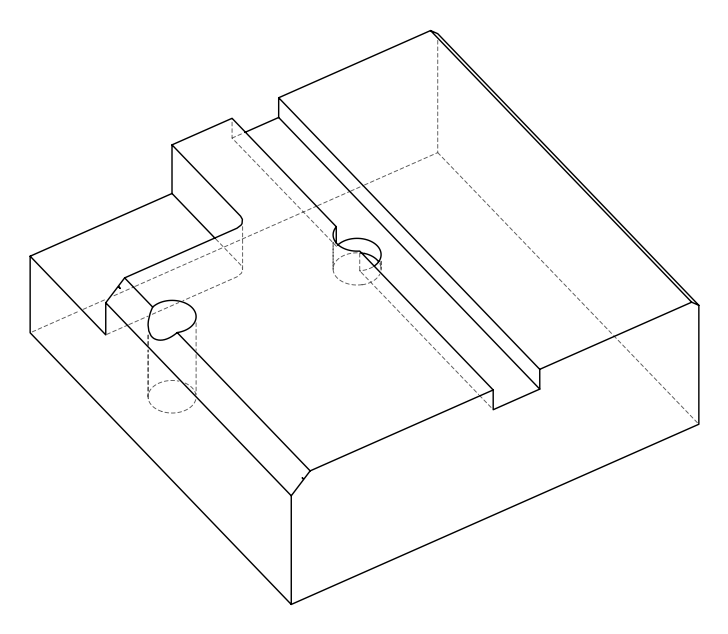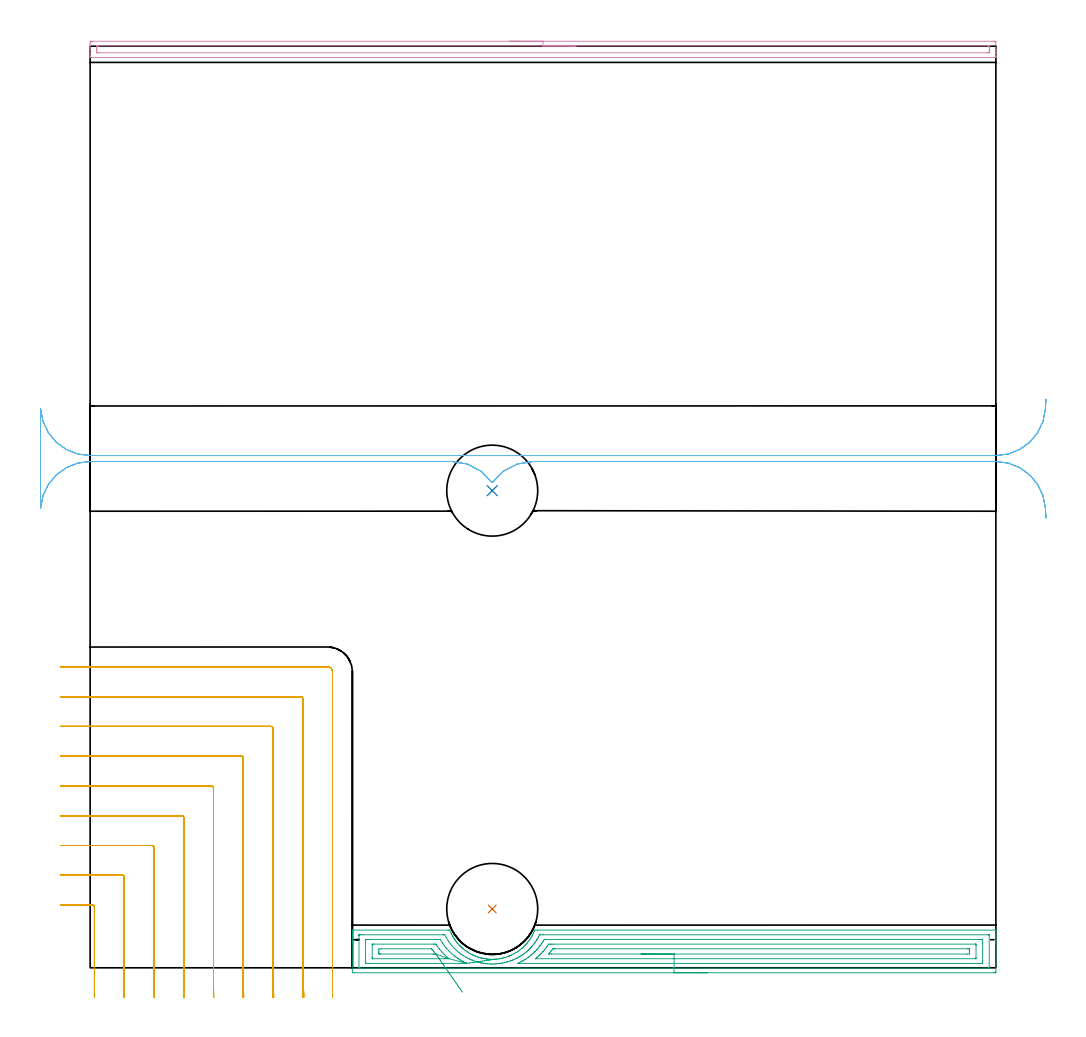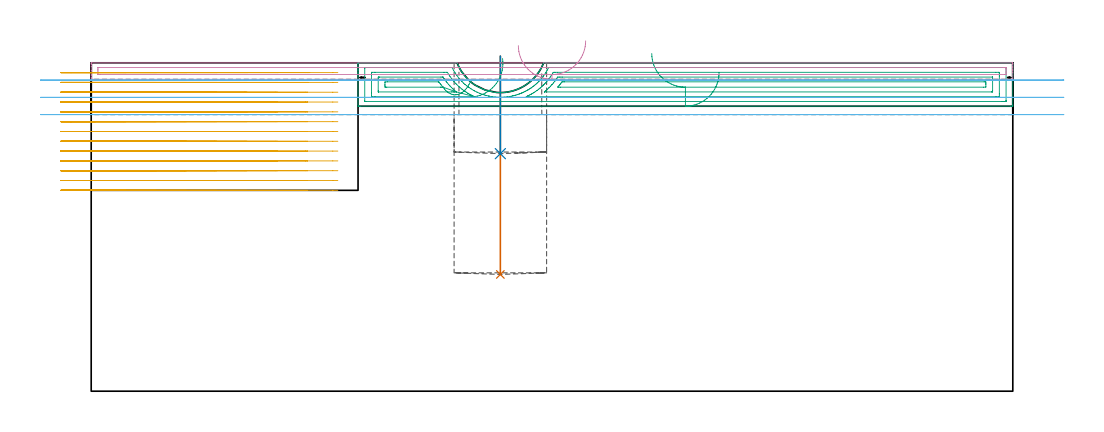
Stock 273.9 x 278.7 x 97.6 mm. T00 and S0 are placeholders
(PLAN: 6 operations, 3 tool changes, 45.6 min)
(1 INDEXABLE_INSERT_DRILL_BLIND_HOLE_FROM_SOLID | STEP1POCKET | NXT0302_026 | 0.26 min | 37149 mm3)
(2 INDEXABLE_INSERT_DRILL_BLIND_HOLE_FROM_SOLID_1 | STEP1POCKET_1 | NXT0302_026 | 0.12 min | 15835 mm3)
(3 AREA_MILL | FG_CHAMFER_SURFACE | UGT0205_001 | 7.78 min | 16155 mm3)
(4 AREA_MILL_1 | FG_CHAMFER_SURFACE_1 | UGT0205_001 | 4.56 min | 3293 mm3)
(5 MILL_CORNER_NOTCH_RECTANGULAR | CORNER_NOTCH_RECTANGULAR | NXT0201_011 | Follow Part, ap 3, ae 75% | 28.79 min | 290520 mm3)
(6 MILL_RECTANGULAR_SLOT | SLOT_RECTANGULAR | UGT0201_018 | Follow Part, ap 7.5, ae 75% | 4.12 min | 127038 mm3)
(TOOL NXT0302_026 | Index. Insert Drill 27.5mm [880-D2750L32-03] | D27.5 PA176 FL83 Z2)
(TOOL UGT0205_001 | Chamfer Mill 20 x 3 x 45 deg. | D20 FL50 Z2)
(TOOL NXT0201_011 | ENDMILL 12mm [2P460-1200-NA 1630] | D12 FL38 Z6)
(TOOL UGT0201_018 | End mill 30 mm | D30 FL50 Z4)
(OP 1 INDEXABLE_INSERT_DRILL_BLIND_HOLE_FROM_SOLID)
G17 G21 G94 G90
T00 M6
G54
G17 G0 G90 X121.6 Y17.8 S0 M3
G43 Z107.6 H1
G94 G81 G98 Z34.7 F250. R99.6
G80
M5
M2
(OP 2 INDEXABLE_INSERT_DRILL_BLIND_HOLE_FROM_SOLID_1)
G17 G21 G94 G90
T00 M6
G54
G17 G0 G90 X121.6 Y144.3 S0 M3
G43 Z107.6 H1
G94 G81 G98 Z70.6 F250. R99.6
G80
M5
M2
(OP 3 AREA_MILL)
G17 G21 G94 G90
T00 M6
G54
G17 G0 G90 X186.6 Y-1.5 S1061 M3
G43 Z107.6 H0
Z94.7
G94 G1 X186.562 Z93.828 F250.
X186.448 Z92.964
X186.259 Z92.112
X185.997 Z91.28
X185.663 Z90.474
X185.26 Z89.7
X184.792 Z88.964
X184.26 Z88.272
X183.671 Z87.629
X183.028 Z87.04
X182.336 Z86.508
X181.6 Z86.04
X180.826 Z85.637
X180.02 Z85.303
X179.188 Z85.041
X178.336 Z84.852
X177.472 Z84.738
X176.6 Z84.7
X79.89
X79.336 Y-1.494 Z84.704
X79.31 Y-1.491 Z84.706
X79.3 Y-1.458 Z84.739
Y7.57 Z93.764
Y8.161 Z94.358
Y8.443 Z94.64
Y9.034 Z95.231
Y9.316 Z95.512
Y9.881 Z96.08
Y10.19 Z96.389
Y11.182 Z97.381
X79.301 Y11.292 Z97.484
X79.305 Y11.349 Z97.541
X79.31 Y11.397 Z97.588
X79.444 Y11.4 Z97.6
X108.413
X108.753 Y11.394 Z97.592
X109.164 Y10.453 Z96.653
X109.291 Y10.19 Z96.39
X109.344 Y10.078 Z96.277
X109.513 Y9.753 Z95.951
X109.537 Y9.705 Z95.904
X109.618 Y9.565 Z95.763
X109.724 Y9.393 Z95.592
X109.771 Y9.316 Z95.515
X109.853 Y9.184 Z95.379
X110.04 Y8.88 Z95.074
X110.165 Y8.674 Z94.874
X110.195 Y8.628 Z94.828
X110.294 Y8.479 Z94.676
X110.32 Y8.443 Z94.639
X110.431 Y8.285 Z94.484
X110.644 Y8.006 Z94.203
X110.837 Y7.754 Z93.953
X111.087 Y7.447 Z93.645
X111.326 Y7.166 Z93.366
X111.574 Y6.895 Z93.094
X111.681 Y6.787 Z92.984
X111.77 Y6.697 Z92.892
X111.849 Y6.614 Z92.813
X111.893 Y6.57 Z92.769
X111.978 Y6.487 Z92.686
X112.063 Y6.405 Z92.601
X112.146 Y6.323 Z92.522
X112.22 Y6.251 Z92.451
X112.275 Y6.201 Z92.4
X112.372 Y6.114 Z92.31
X112.483 Y6.013 Z92.212
X112.491 Y6.005 Z92.205
X112.799 Y5.743 Z91.939
X113.114 Y5.485 Z91.684
X113.608 Y5.116 Z91.315
X113.85 Y4.95 Z91.146
X114.008 Y4.84 Z91.039
X114.452 Y4.56 Z90.759
X114.652 Y4.443 Z90.64
X114.902 Y4.294 Z90.493
X115.41 Y4.028 Z90.227
X115.543 Y3.963 Z90.16
X115.735 Y3.868 Z90.068
X115.796 Y3.839 Z90.038
X116.242 Y3.643 Z89.841
X116.435 Y3.566 Z89.761
X116.691 Y3.461 Z89.659
X117.026 Y3.337 Z89.535
X117.326 Y3.237 Z89.433
X117.432 Y3.203 Z89.401
X117.585 Y3.156 Z89.355
X118.217 Y2.988 Z89.187
X118.279 Y2.972 Z89.171
X118.479 Y2.919 Z89.118
X118.561 Y2.901 Z89.099
X118.663 Y2.88 Z89.074
X118.925 Y2.82 Z89.017
X119.373 Y2.738 Z88.934
X119.82 Y2.673 Z88.867
X120. Y2.653 Z88.845
X120.267 Y2.622 Z88.815
X120.376 Y2.614 Z88.806
X120.714 Y2.587 Z88.779
X120.891 Y2.578 Z88.768
X121.161 Y2.562 Z88.757
X121.385 Y2.553 Z88.749
X121.617 Y2.555 Z88.75
X121.695 Y2.557 Z88.746
X121.888 Y2.556 Z88.755
X121.91 Z88.756
X122.056 Y2.561 Z88.761
X122.701 Y2.608 Z88.805
X122.755 Y2.611 Z88.809
X122.95 Y2.624 Z88.823
X123.397 Y2.672 Z88.872
X123.844 Y2.739 Z88.939
X124.292 Y2.823 Z89.021
X124.457 Y2.859 Z89.055
X124.738 Y2.919 Z89.118
X124.902 Y2.962 Z89.159
X125.186 Y3.033 Z89.231
X125.348 Y3.08 Z89.277
X125.632 Y3.162 Z89.36
X126.173 Y3.336 Z89.535
X126.526 Y3.468 Z89.666
X126.591 Y3.495 Z89.692
X126.685 Y3.534 Z89.729
X126.841 Y3.596 Z89.794
X126.975 Y3.651 Z89.848
X127.131 Y3.721 Z89.917
X127.421 Y3.85 Z90.049
X128.173 Y4.227 Z90.425
X128.315 Y4.304 Z90.502
X128.765 Y4.57 Z90.769
X129.209 Y4.85 Z91.05
X129.592 Y5.116 Z91.315
X130.103 Y5.502 Z91.7
X130.489 Y5.823 Z92.023
X130.707 Y6.007 Z92.203
X130.825 Y6.114 Z92.31
X130.997 Y6.269 Z92.468
X131.425 Y6.697 Z92.895
X131.623 Y6.896 Z93.093
X131.707 Y6.988 Z93.184
X131.891 Y7.186 Z93.385
X131.967 Y7.279 Z93.476
X132.033 Y7.359 Z93.556
X132.139 Y7.487 Z93.686
X132.208 Y7.57 Z93.769
X132.384 Y7.785 Z93.984
X132.786 Y8.31 Z94.509
X133.035 Y8.675 Z94.873
X133.316 Y9.117 Z95.315
X133.583 Y9.565 Z95.763
X133.68 Y9.736 Z95.935
X134.033 Y10.454 Z96.653
X134.108 Y10.626 Z96.822
X134.309 Y11.081 Z97.28
X134.431 Y11.347 Z97.54
X134.454 Y11.397 Z97.589
X135.153 Y11.4 Z97.6
X273.756
X273.89 Y11.398 Z97.589
X273.897 Y11.293 Z97.486
X273.9 Y11.182 Z97.381
Y10.498 Z96.697
Y9.881 Z96.081
Y9.316 Z95.512
Y9.034 Z95.231
Y8.443 Z94.64
Y8.161 Z94.358
Y7.57 Z93.764
Y-1.163 Z85.034
X273.896 Y-1.462 Z84.735
X273.89 Y-1.492 Z84.705
X273.859 Y-1.499 Z84.699
X273.31 Y-1.5 Z84.7
X176.6
Y-0.086 Z86.114
X81.673 Y-0.085 Z86.115
X81.463 Y-0.084 Z86.116
X81.339 Y-0.08 Z86.12
X81.314 Y-0.079 Z86.121
X81.309 Y-0.065 Z86.135
X81.305 Y-0.044 Z86.156
X81.301 Y0.074 Z86.274
X81.3 Y9.681 Z95.881
X81.302 Y9.803 Z96.003
X81.305 Y9.9 Z96.1
X81.31 Y9.964 Z96.164
X81.317 Y9.979 Z96.179
X81.332 Y9.98 Z96.18
X81.673 Y9.984 Z96.184
X81.881 Y9.985 Z96.185
X82.564 Y9.986 Z96.186
X106.63 Y9.985 Z96.185
X106.839
X107.179 Y9.98 Z96.18
X107.258 Y9.979 Z96.179
X107.708 Y9.133 Z95.333
X108.133 Y8.443 Z94.643
X108.413 Y7.997 Z94.197
X108.715 Y7.57 Z93.77
X109.304 Y6.806 Z93.006
X109.398 Y6.697 Z92.897
X110.075 Y5.941 Z92.141
X110.195 Y5.818 Z92.018
X110.694 Y5.335 Z91.535
X111.114 Y4.963 Z91.163
X111.13 Y4.95 Z91.15
X111.597 Y4.574 Z90.774
X111.978 Y4.278 Z90.478
X112.053 Y4.223 Z90.423
X112.262 Y4.077 Z90.277
X112.869 Y3.672 Z89.872
X113.638 Y3.203 Z89.403
X113.761 Y3.134 Z89.334
X113.917 Y3.05 Z89.25
X114.652 Y2.687 Z88.887
X114.799 Y2.619 Z88.819
X115.46 Y2.33 Z88.53
X115.543 Y2.296 Z88.496
X115.602 Y2.272 Z88.472
X116.435 Y1.976 Z88.176
X116.837 Y1.851 Z88.051
X117.326 Y1.721 Z87.921
X118.168 Y1.505 Z87.705
X118.196 Y1.498 Z87.698
X118.234 Y1.49 Z87.69
X118.389 Y1.457 Z87.657
X119.109 Y1.336 Z87.536
X119.255 Y1.313 Z87.513
X120. Y1.224 Z87.424
X120.26 Y1.203 Z87.403
X120.891 Y1.163 Z87.363
X121.206 Y1.149 Z87.349
X121.783 Y1.146 Z87.346
X122.092 Y1.153 Z87.353
X122.674 Y1.189 Z87.389
X122.928 Y1.208 Z87.408
X123.565 Y1.267 Z87.467
X123.74 Y1.286 Z87.486
X124.457 Y1.393 Z87.593
X124.513 Y1.402 Z87.602
X124.811 Y1.457 Z87.657
X125.294 Y1.562 Z87.762
X125.348 Y1.575 Z87.775
X125.956 Y1.735 Z87.935
X126.239 Y1.816 Z88.016
X126.638 Y1.939 Z88.139
X127.131 Y2.102 Z88.302
X127.301 Y2.164 Z88.364
X127.738 Y2.33 Z88.53
X127.973 Y2.426 Z88.626
X128.022 Y2.447 Z88.647
X128.547 Y2.689 Z88.889
X128.913 Y2.868 Z89.068
X129.139 Y2.983 Z89.183
X129.561 Y3.203 Z89.403
X129.75 Y3.31 Z89.51
X129.805 Y3.342 Z89.542
X130.262 Y3.629 Z89.829
X130.696 Y3.905 Z90.105
X130.8 Y3.975 Z90.175
X130.943 Y4.077 Z90.277
X131.309 Y4.349 Z90.549
X131.587 Y4.561 Z90.761
X131.804 Y4.737 Z90.937
X132.059 Y4.95 Z91.15
X132.282 Y5.143 Z91.343
X132.479 Y5.318 Z91.518
X132.739 Y5.569 Z91.769
X132.998 Y5.823 Z92.023
X133.181 Y6.009 Z92.209
X133.37 Y6.206 Z92.406
X133.603 Y6.468 Z92.668
X133.798 Y6.697 Z92.897
X134.004 Y6.948 Z93.148
X134.261 Y7.268 Z93.468
X134.392 Y7.441 Z93.641
X134.485 Y7.57 Z93.77
X134.756 Y7.959 Z94.159
X135.079 Y8.443 Z94.643
X135.108 Y8.487 Z94.687
X135.153 Y8.558 Z94.758
X135.432 Y9.043 Z95.243
X135.581 Y9.316 Z95.516
X135.896 Y9.921 Z96.121
X135.925 Y9.974 Z96.174
X135.96 Y9.979 Z96.179
X136.044 Y9.981 Z96.181
X136.254 Y9.984 Z96.184
X136.935 Y9.986 Z96.186
X137.144
X271.527 Y9.985 Z96.185
X271.737 Y9.984 Z96.184
X271.861 Y9.98 Z96.18
X271.885 Y9.979 Z96.179
X271.891 Y9.965 Z96.165
X271.895 Y9.944 Z96.144
X271.899 Y9.826 Z96.026
X271.9 Y0.219 Z86.419
X271.898 Y0.097 Z86.297
X271.895 Y0. Z86.2
X271.89 Y-0.064 Z86.136
X271.883 Y-0.079 Z86.121
X271.868 Y-0.08 Z86.12
X271.527 Y-0.084 Z86.116
X271.319 Y-0.085 Z86.115
X270.636 Y-0.086 Z86.114
X176.6
Y1.328 Z87.528
X129.411 Y1.329 Z87.529
X129.337 Y1.33 Z87.53
X129.292 Y1.332 Z87.532
X129.301 Y1.339 Z87.539
X129.722 Y1.538 Z87.738
X129.805 Y1.579 Z87.779
X130.308 Y1.837 Z88.037
X130.696 Y2.039 Z88.239
X130.885 Y2.145 Z88.345
X131.205 Y2.33 Z88.53
X131.441 Y2.474 Z88.674
X131.587 Y2.565 Z88.765
X131.977 Y2.822 Z89.022
X132.479 Y3.162 Z89.362
X132.503 Y3.179 Z89.379
X132.535 Y3.203 Z89.403
X133.003 Y3.563 Z89.763
X133.37 Y3.855 Z90.055
X133.493 Y3.957 Z90.157
X133.633 Y4.077 Z90.277
X133.963 Y4.369 Z90.569
X134.261 Y4.643 Z90.843
X134.419 Y4.796 Z90.996
X134.574 Y4.95 Z91.15
X134.857 Y5.24 Z91.44
X135.153 Y5.549 Z91.749
X135.283 Y5.695 Z91.895
X135.393 Y5.823 Z92.023
X135.683 Y6.177 Z92.377
X136.044 Y6.625 Z92.825
X136.076 Y6.666 Z92.866
X136.098 Y6.697 Z92.897
X136.442 Y7.18 Z93.38
X136.71 Y7.57 Z93.77
X136.799 Y7.703 Z93.903
X136.935 Y7.914 Z94.114
X137.137 Y8.245 Z94.445
X137.259 Y8.443 Z94.643
X137.332 Y8.559 Z94.759
X137.565 Y8.567 Z94.767
X137.697 Y8.57 Z94.77
X137.827 Y8.571 Z94.771
X138.587
X268.853
X269.615 Y8.57 Z94.77
X269.745 Y8.568 Z94.768
X269.867 Y8.565 Z94.765
X269.89 Y8.443 Z94.643
X269.896 Y8.295 Z94.495
X269.9 Y7.57 Z93.77
Y7.418 Z93.618
Y2.178 Z88.378
X269.898 Y1.457 Z87.657
X269.896 Y1.381 Z87.581
X269.89 Y1.344 Z87.544
X269.887 Y1.335 Z87.535
X269.871 Y1.333 Z87.533
X269.745 Y1.33 Z87.53
X268.985 Y1.329 Z87.529
X268.853 Y1.328 Z87.528
X176.6
Y2.743 Z88.943
X134.731
X134.697 Y2.745 Z88.945
X134.682 Y2.748 Z88.948
X134.679 Y2.75 Z88.95
X134.683 Y2.758 Z88.958
X134.699 Y2.775 Z88.975
X134.969 Y3.001 Z89.201
X135.153 Y3.154 Z89.354
X135.209 Y3.203 Z89.403
X135.643 Y3.596 Z89.796
X136.044 Y3.969 Z90.169
X136.099 Y4.023 Z90.223
X136.152 Y4.077 Z90.277
X136.533 Y4.471 Z90.671
X136.935 Y4.891 Z91.091
X136.964 Y4.922 Z91.122
X136.988 Y4.95 Z91.15
X137.361 Y5.406 Z91.606
X137.701 Y5.823 Z92.023
X137.756 Y5.893 Z92.093
X137.827 Y5.984 Z92.184
X138.128 Y6.402 Z92.602
X138.337 Y6.697 Z92.897
X138.491 Y6.919 Z93.119
X138.559 Y7.014 Z93.214
X138.622 Y7.102 Z93.302
X138.665 Y7.15 Z93.35
X138.718 Y7.152 Z93.352
X139.141 Y7.156 Z93.356
X139.609 Y7.157 Z93.357
X140.031
X267.783 Y7.156 Z93.356
X267.831 Y7.155 Z93.355
X267.88 Y7.151 Z93.351
X267.89 Y7.149 Z93.349
X267.894 Y7.133 Z93.333
X267.897 Y7.092 Z93.292
X267.9 Y6.757 Z92.957
X267.899 Y3.203 Z89.403
X267.892 Y2.798 Z88.998
X267.89 Y2.753 Z88.953
X267.823 Y2.749 Z88.949
X267.698 Y2.745 Z88.945
X267.54 Y2.743 Z88.943
X176.6
Y4.157 Z90.357
X139.527
X139.018 Y4.161 Z90.361
X138.718 Y4.164 Z90.364
X138.709 Y4.214 Z90.414
X138.718 Y4.234 Z90.434
X139.042 Y4.633 Z90.833
X139.299 Y4.95 Z91.15
X139.435 Y5.121 Z91.321
X139.609 Y5.343 Z91.543
X139.82 Y5.617 Z91.817
X139.906 Y5.728 Z91.928
X140.097 Y5.736 Z91.936
X140.501 Y5.742 Z91.942
X140.583 Y5.743 Z91.943
X265.371
X265.71 Y5.739 Z91.939
X265.872 Y5.736 Z91.936
X265.89 Y5.648 Z91.848
X265.898 Y5.226 Z91.426
Y4.95 Z91.15
X265.894 Y4.357 Z90.557
X265.885 Y4.164 Z90.364
X265.206 Y4.157 Z90.357
X176.6
X175.728 Z90.395
X174.864 Z90.509
X174.012 Z90.698
X173.18 Z90.96
X172.374 Z91.294
X171.6 Z91.697
X170.864 Z92.165
X170.172 Z92.696
X169.529 Z93.286
X168.94 Z93.929
X168.408 Z94.621
X167.94 Z95.357
X167.537 Z96.131
X167.203 Z96.937
X166.941 Z97.769
X166.752 Z98.62
X166.638 Z99.485
X166.6 Z100.357
G0 Z107.6
X122.253 Y2.568
Z98.874
G1 X122.34 Y2.581 Z98.006
X122.353 Y2.583 Z97.134
X122.29 Y2.573 Z96.264
X122.152 Y2.553 Z95.403
X121.94 Y2.522 Z94.557
X121.657 Y2.48 Z93.733
X121.303 Y2.428 Z92.937
X120.883 Y2.365 Z92.176
X120.398 Y2.294 Z91.454
X119.852 Y2.213 Z90.778
X119.251 Y2.124 Z90.152
X118.598 Y2.028 Z89.582
X117.898 Y1.924 Z89.071
X117.157 Y1.815 Z88.624
X116.38 Y1.7 Z88.244
X115.573 Y1.581 Z87.934
X114.743 Y1.458 Z87.697
X113.895 Y1.333 Z87.533
X113.761 Y1.329 Z87.529
X84.347
X83.585 Y1.33 Z87.53
X83.455 Y1.332 Z87.532
X83.333 Y1.335 Z87.535
X83.31 Y1.457 Z87.657
X83.304 Y1.605 Z87.805
X83.3 Y2.33 Z88.53
Y2.482 Z88.682
Y7.722 Z93.922
X83.302 Y8.443 Z94.643
X83.304 Y8.519 Z94.719
X83.31 Y8.556 Z94.756
X83.313 Y8.565 Z94.765
X83.329 Y8.567 Z94.767
X83.455 Y8.569 Z94.769
X84.216 Y8.571 Z94.771
X84.347
X104.847
X105.609 Y8.57 Z94.77
X105.739 Y8.568 Z94.768
X105.863 Y8.565 Z94.765
X106.49 Y7.57 Z93.77
X106.63 Y7.354 Z93.554
X107.112 Y6.697 Z92.897
X107.521 Y6.164 Z92.364
X107.678 Y5.977 Z92.177
X107.812 Y5.823 Z92.023
X108.413 Y5.166 Z91.366
X108.628 Y4.95 Z91.15
X109.304 Y4.31 Z90.51
X109.568 Y4.077 Z90.277
X110.195 Y3.563 Z89.763
X110.675 Y3.203 Z89.403
X111.087 Y2.917 Z89.117
X111.443 Y2.68 Z88.88
X111.978 Y2.341 Z88.541
X111.996 Y2.33 Z88.53
X112.548 Y2.016 Z88.216
X112.869 Y1.849 Z88.049
X113.648 Y1.457 Z87.657
X113.761 Y1.404 Z87.604
X113.86 Y1.36 Z87.56
X113.895 Y1.333 Z87.533
X108.517 Y2.753 Z88.953
X108.51 Y2.749 Z88.949
X108.413 Y2.748 Z88.948
X107.99 Y2.744 Z88.944
X107.521 Y2.743 Z88.943
X107.1
X85.417
X85.369 Y2.745 Z88.945
X85.32 Y2.749 Z88.949
X85.31 Y2.751 Z88.951
X85.306 Y2.767 Z88.967
X85.303 Y2.808 Z89.008
X85.3 Y3.142 Z89.342
X85.301 Y6.697 Z92.897
X85.308 Y7.102 Z93.302
X85.31 Y7.147 Z93.347
X85.378 Y7.151 Z93.351
X85.502 Y7.154 Z93.354
X85.66 Y7.157 Z93.357
X103.956
X104.424 Y7.155 Z93.355
X104.53 Y7.152 Z93.352
X104.551 Y7.15 Z93.35
X104.565 Y7.133 Z93.333
X104.598 Y7.086 Z93.286
X104.847 Y6.703 Z92.903
X104.862 Y6.682 Z92.882
X105.509 Y5.823 Z92.023
X105.739 Y5.527 Z91.727
X106.234 Y4.95 Z91.15
X106.63 Y4.513 Z90.713
X107.054 Y4.077 Z90.277
X107.521 Y3.634 Z89.834
X107.995 Y3.203 Z89.403
X108.413 Y2.848 Z89.048
X108.517 Y2.753 Z88.953
X104.547 Y4.164 Z90.364
X104.544 Y4.163 Z90.363
X104.502 Y4.161 Z90.361
X104.32 Y4.158 Z90.358
X103.956 Y4.157 Z90.357
X103.874
X87.83
X87.49 Y4.161 Z90.361
X87.328 Y4.164 Z90.364
X87.31 Y4.252 Z90.452
X87.302 Y4.674 Z90.874
Y4.95 Z91.15
X87.306 Y5.543 Z91.743
X87.315 Y5.736 Z91.936
X87.994 Y5.743 Z91.943
X103.147
X103.233 Y5.741 Z91.941
X103.275 Y5.739 Z91.939
X103.291 Y5.737 Z91.937
X103.333 Y5.686 Z91.886
X103.443 Y5.547 Z91.747
X103.477 Y5.503 Z91.703
X103.706 Y5.195 Z91.395
X103.896 Y4.95 Z91.15
X103.956 Y4.875 Z91.075
X104.474 Y4.258 Z90.458
X104.532 Y4.186 Z90.386
X104.547 Y4.164 Z90.364
X104.946 Y3.592 Z89.841
X105.37 Y2.984 Z89.38
X105.815 Y2.345 Z88.986
X106.277 Y1.681 Z88.661
X106.755 Y0.996 Z88.408
X107.243 Y0.296 Z88.229
X107.738 Y-0.415 Z88.124
X108.236 Y-1.13 Z88.096
X108.734 Y-1.845 Z88.144
X109.228 Y-2.554 Z88.267
X109.714 Y-3.251 Z88.465
X110.188 Y-3.931 Z88.737
X110.646 Y-4.589 Z89.079
X111.086 Y-5.22 Z89.491
X111.504 Y-5.82 Z89.968
X111.896 Y-6.383 Z90.506
X112.26 Y-6.905 Z91.103
X112.593 Y-7.383 Z91.752
G0 Z107.6
M5
M2
(OP 4 AREA_MILL_1)
G17 G21 G94 G90
T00 M6
G54
G17 G0 G90 X126.95 Y280.2 S1061 M3
G43 Z107.6 H0
Z102.7
G94 G1 X126.988 Z101.828 F250.
X127.102 Z100.963
X127.291 Z100.112
X127.553 Z99.28
X127.887 Z98.474
X128.29 Z97.7
X128.759 Z96.964
X129.29 Z96.272
X129.879 Z95.629
X130.522 Z95.04
X131.214 Z94.508
X131.95 Z94.04
X132.724 Z93.637
X133.53 Z93.303
X134.362 Z93.041
X135.214 Z92.852
X136.078 Z92.738
X136.95 Z92.7
X273.274
X273.558 Y280.198
X273.89 Y280.194 Z92.702
X273.9 Y279.923 Z92.973
Y278.185 Z94.71
Y277.664 Z95.233
Y277.315 Z95.58
Y276.795 Z96.101
Y276.446 Z96.448
Y275.75 Z97.15
Y275.522 Z97.377
X273.898 Y275.41 Z97.482
X273.89 Y275.303 Z97.588
X273.721 Y275.3 Z97.6
X0.179
X0.01 Y275.303 Z97.588
X0.003 Y275.355 Z97.536
X0.001 Y275.411 Z97.481
X0. Y275.522 Z97.377
Y275.75 Z97.15
Y276.446 Z96.448
Y277.664 Z95.233
Y278.185 Z94.71
Y278.793 Z94.102
Y279.054 Z93.842
Y279.662 Z93.234
X0.003 Y279.923 Z92.973
X0.01 Y280.194 Z92.702
X0.343 Y280.198 Z92.7
X0.626 Y280.2
X136.95
Y278.786 Z94.114
X271.486 Y278.785 Z94.115
X271.763 Y278.784 Z94.116
X271.851 Y278.781 Z94.119
X271.887 Y278.779 Z94.121
X271.89 Y278.76 Z94.14
X271.897 Y278.654 Z94.246
X271.899 Y278.185 Z94.715
X271.9 Y277.782 Z95.118
Y277.315 Z95.585
X271.899 Y276.914 Z95.986
X271.894 Y276.779 Z96.121
X271.89 Y276.732 Z96.168
X271.884 Y276.72 Z96.18
X271.871 Y276.719 Z96.181
X271.795 Y276.717 Z96.183
X271.486 Y276.715 Z96.185
X271.211 Y276.714 Z96.186
X2.414 Y276.715 Z96.185
X2.137 Y276.716 Z96.184
X2.049 Y276.719 Z96.181
X2.013 Y276.721 Z96.179
X2.01 Y276.74 Z96.16
X2.003 Y276.846 Z96.054
X2.001 Y277.315 Z95.585
X2. Y277.718 Z95.182
Y278.185 Z94.715
X2.001 Y278.586 Z94.314
X2.006 Y278.721 Z94.179
X2.01 Y278.768 Z94.132
X2.016 Y278.78 Z94.12
X2.029 Y278.781 Z94.119
X2.105 Y278.784 Z94.116
X2.414 Y278.785 Z94.115
X2.689 Y278.786 Z94.114
X136.95
X137.822 Z94.152
X138.687 Z94.266
X139.538 Z94.455
X140.37 Z94.717
X141.176 Z95.051
X141.95 Z95.454
X142.686 Z95.923
X143.378 Z96.454
X144.021 Z97.043
X144.61 Z97.686
X145.142 Z98.378
X145.61 Z99.114
X146.013 Z99.888
X146.347 Z100.694
X146.609 Z101.526
X146.798 Z102.378
X146.912 Z103.243
X146.95 Z104.114
G0 Z107.6
M5
M2
(OP 5 MILL_CORNER_NOTCH_RECTANGULAR)
G17 G21 G94 G90
T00 M6
G54
G17 G0 G90 X1.38 Y-8.999 S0 M3
G43 Z107.6 H1
Z94.685
G94 G1 X1.316 Y-6. F250.
G2 X1.3 Y-4.465 R72. F500.
G1 Y18.405
G3 X0.705 Y19. R0.6
G1 X-6.
X-9. F250.
G0 Z107.6
X10.392 Y-8.999
Z94.685
G1 X10.319 Y-6.
G2 X10.3 Y-4.465 R63. F500.
G1 Y27.405
G3 X9.705 Y28. R0.6
G1 X-6.
X-9. F250.
G0 Z107.6
X19.407 Y-8.999
Z94.685
G1 X19.322 Y-6.
G2 X19.3 Y-4.465 R54. F500.
G1 Y36.404
G3 X18.704 Y37. R0.6
G1 X-6.
X-9. F250.
G0 Z107.6
X28.429 Y-8.998
Z94.685
G1 X28.326 Y-6.
G2 X28.3 Y-4.465 R45. F500.
G1 Y45.404
G3 X27.704 Y46. R0.6
G1 X-6.
X-9. F250.
G0 Z107.6
X37.461 Y-8.997
Z94.685
G1 X37.333 Y-6.
G2 X37.3 Y-4.465 R36. F500.
G1 Y54.404
G3 X36.704 Y55. R0.6
G1 X-6.
X-9. F250.
G0 Z107.6
X46.514 Y-8.995
Z94.685
G1 X46.344 Y-6.
G2 X46.3 Y-4.465 R27. F500.
G1 Y63.404
G3 X45.704 Y64. R0.6
G1 X-6.
X-9. F250.
G0 Z107.6
X55.621 Y-8.989
Z94.685
G1 X55.366 Y-6.
G2 X55.3 Y-4.465 R18. F500.
G1 Y72.403
G3 X54.703 Y73. R0.6
G1 X-6.
X-9. F250.
G0 Z107.6
X64.943 Y-8.956
Z94.685
G1 X64.432 Y-6.
G2 X64.3 Y-4.465 R9. F500.
G1 Y81.403
G3 X63.703 Y82. R0.6
G1 X-6.
X-9. F250.
G0 Z107.6
X73.3 Y-7.465
Z94.685
G1 Y-4.465
Y89.5 F500.
G3 X71.8 Y91. R1.5
G1 X-6.
X-9. F250.
G0 Z107.6
X1.323 Y-9.
Z91.769
G1 X1.302 Y-6.
G2 X1.3 Y-5.483 R72. F500.
G1 Y18.405
G3 X0.705 Y19. R0.6
G1 X-6.
X-9. F250.
G0 Z107.6
X10.327 Y-9.
Z91.769
G1 X10.302 Y-6.
G2 X10.3 Y-5.483 R63. F500.
G1 Y27.405
G3 X9.705 Y28. R0.6
G1 X-6.
X-9. F250.
G0 Z107.6
X19.331 Y-9.
Z91.769
G1 X19.302 Y-6.
G2 X19.3 Y-5.483 R54. F500.
G1 Y36.404
G3 X18.704 Y37. R0.6
G1 X-6.
X-9. F250.
G0 Z107.6
X28.337 Y-9.
Z91.769
G1 X28.303 Y-6.
G2 X28.3 Y-5.483 R45. F500.
G1 Y45.404
G3 X27.704 Y46. R0.6
G1 X-6.
X-9. F250.
G0 Z107.6
X37.347 Y-9.
Z91.769
G1 X37.304 Y-6.
G2 X37.3 Y-5.483 R36. F500.
G1 Y54.404
G3 X36.704 Y55. R0.6
G1 X-6.
X-9. F250.
G0 Z107.6
X46.362 Y-8.999
Z91.769
G1 X46.305 Y-6.
G2 X46.3 Y-5.483 R27. F500.
G1 Y63.404
G3 X45.704 Y64. R0.6
G1 X-6.
X-9. F250.
G0 Z107.6
X55.394 Y-8.999
Z91.769
G1 X55.307 Y-6.
G2 X55.3 Y-5.483 R18. F500.
G1 Y72.403
G3 X54.703 Y73. R0.6
G1 X-6.
X-9. F250.
G0 Z107.6
X64.487 Y-8.995
Z91.769
G1 X64.315 Y-6.
G2 X64.3 Y-5.483 R9. F500.
G1 Y81.403
G3 X63.703 Y82. R0.6
G1 X-6.
X-9. F250.
G0 Z107.6
X73.3 Y-8.483
Z91.769
G1 Y-5.483
Y89.5 F500.
G3 X71.8 Y91. R1.5
G1 X-6.
X-9. F250.
G0 Z107.6
X1.3 Y-9.
Z88.854
G1 Y-6.
Y18.405 F500.
G3 X0.705 Y19. R0.6
G1 X-6.
X-9. F250.
G0 Z107.6
X10.3 Y-9.
Z88.854
G1 Y-6.
Y27.405 F500.
G3 X9.705 Y28. R0.6
G1 X-6.
X-9. F250.
G0 Z107.6
X19.3 Y-9.
Z88.854
G1 Y-6.
Y36.404 F500.
G3 X18.704 Y37. R0.6
G1 X-6.
X-9. F250.
G0 Z107.6
X28.3 Y-9.
Z88.854
G1 Y-6.
Y45.404 F500.
G3 X27.704 Y46. R0.6
G1 X-6.
X-9. F250.
G0 Z107.6
X37.3 Y-9.
Z88.854
G1 Y-6.
Y54.404 F500.
G3 X36.704 Y55. R0.6
G1 X-6.
X-9. F250.
G0 Z107.6
X46.3 Y-9.
Z88.854
G1 Y-6.
Y63.404 F500.
G3 X45.704 Y64. R0.6
G1 X-6.
X-9. F250.
G0 Z107.6
X55.3 Y-9.
Z88.854
G1 Y-6.
Y72.403 F500.
G3 X54.703 Y73. R0.6
G1 X-6.
X-9. F250.
G0 Z107.6
X64.3 Y-9.
Z88.854
G1 Y-6.
Y81.403 F500.
G3 X63.703 Y82. R0.6
G1 X-6.
X-9. F250.
G0 Z107.6
X73.3 Y-9.
Z88.854
G1 Y-6.
Y89.5 F500.
G3 X71.8 Y91. R1.5
G1 X-6.
X-9. F250.
G0 Z107.6
X1.3 Y-9.
Z85.938
G1 Y-6.
Y18.405 F500.
G3 X0.705 Y19. R0.6
G1 X-6.
X-9. F250.
G0 Z107.6
X10.3 Y-9.
Z85.938
G1 Y-6.
Y27.405 F500.
G3 X9.705 Y28. R0.6
G1 X-6.
X-9. F250.
G0 Z107.6
X19.3 Y-9.
Z85.938
G1 Y-6.
Y36.404 F500.
G3 X18.704 Y37. R0.6
G1 X-6.
X-9. F250.
G0 Z107.6
X28.3 Y-9.
Z85.938
G1 Y-6.
Y45.404 F500.
G3 X27.704 Y46. R0.6
G1 X-6.
X-9. F250.
G0 Z107.6
X37.3 Y-9.
Z85.938
G1 Y-6.
Y54.404 F500.
G3 X36.704 Y55. R0.6
G1 X-6.
X-9. F250.
G0 Z107.6
X46.3 Y-9.
Z85.938
G1 Y-6.
Y63.404 F500.
G3 X45.704 Y64. R0.6
G1 X-6.
X-9. F250.
G0 Z107.6
X55.3 Y-9.
Z85.938
G1 Y-6.
Y72.403 F500.
G3 X54.703 Y73. R0.6
G1 X-6.
X-9. F250.
G0 Z107.6
X64.3 Y-9.
Z85.938
G1 Y-6.
Y81.403 F500.
G3 X63.703 Y82. R0.6
G1 X-6.
X-9. F250.
G0 Z107.6
X73.3 Y-9.
Z85.938
G1 Y-6.
Y89.5 F500.
G3 X71.8 Y91. R1.5
G1 X-6.
X-9. F250.
G0 Z107.6
X1.3 Y-9.
Z83.023
G1 Y-6.
Y18.405 F500.
G3 X0.705 Y19. R0.6
G1 X-6.
X-9. F250.
G0 Z107.6
X10.3 Y-9.
Z83.023
G1 Y-6.
Y27.405 F500.
G3 X9.705 Y28. R0.6
G1 X-6.
X-9. F250.
G0 Z107.6
X19.3 Y-9.
Z83.023
G1 Y-6.
Y36.404 F500.
G3 X18.704 Y37. R0.6
G1 X-6.
X-9. F250.
G0 Z107.6
X28.3 Y-9.
Z83.023
G1 Y-6.
Y45.404 F500.
G3 X27.704 Y46. R0.6
G1 X-6.
X-9. F250.
G0 Z107.6
X37.3 Y-9.
Z83.023
G1 Y-6.
Y54.404 F500.
G3 X36.704 Y55. R0.6
G1 X-6.
X-9. F250.
G0 Z107.6
X46.3 Y-9.
Z83.023
G1 Y-6.
Y63.404 F500.
G3 X45.704 Y64. R0.6
G1 X-6.
X-9. F250.
G0 Z107.6
X55.3 Y-9.
Z83.023
G1 Y-6.
Y72.403 F500.
G3 X54.703 Y73. R0.6
G1 X-6.
X-9. F250.
G0 Z107.6
X64.3 Y-9.
Z83.023
G1 Y-6.
Y81.403 F500.
G3 X63.703 Y82. R0.6
G1 X-6.
X-9. F250.
G0 Z107.6
X73.3 Y-9.
Z83.023
G1 Y-6.
Y89.5 F500.
G3 X71.8 Y91. R1.5
G1 X-6.
X-9. F250.
G0 Z107.6
X1.3 Y-9.
Z80.108
G1 Y-6.
Y18.405 F500.
G3 X0.705 Y19. R0.6
G1 X-6.
X-9. F250.
G0 Z107.6
X10.3 Y-9.
Z80.108
G1 Y-6.
Y27.405 F500.
G3 X9.705 Y28. R0.6
G1 X-6.
X-9. F250.
G0 Z107.6
X19.3 Y-9.
Z80.108
G1 Y-6.
Y36.404 F500.
G3 X18.704 Y37. R0.6
G1 X-6.
X-9. F250.
G0 Z107.6
X28.3 Y-9.
Z80.108
G1 Y-6.
Y45.404 F500.
G3 X27.704 Y46. R0.6
G1 X-6.
X-9. F250.
G0 Z107.6
X37.3 Y-9.
Z80.108
G1 Y-6.
Y54.404 F500.
G3 X36.704 Y55. R0.6
G1 X-6.
X-9. F250.
G0 Z107.6
X46.3 Y-9.
Z80.108
G1 Y-6.
Y63.404 F500.
G3 X45.704 Y64. R0.6
G1 X-6.
X-9. F250.
G0 Z107.6
X55.3 Y-9.
Z80.108
G1 Y-6.
Y72.403 F500.
G3 X54.703 Y73. R0.6
G1 X-6.
X-9. F250.
G0 Z107.6
X64.3 Y-9.
Z80.108
G1 Y-6.
Y81.403 F500.
G3 X63.703 Y82. R0.6
G1 X-6.
X-9. F250.
G0 Z107.6
X73.3 Y-9.
Z80.108
G1 Y-6.
Y89.5 F500.
G3 X71.8 Y91. R1.5
G1 X-6.
X-9. F250.
G0 Z107.6
X1.3 Y-9.
Z77.192
G1 Y-6.
Y18.405 F500.
G3 X0.705 Y19. R0.6
G1 X-6.
X-9. F250.
G0 Z107.6
X10.3 Y-9.
Z77.192
G1 Y-6.
Y27.405 F500.
G3 X9.705 Y28. R0.6
G1 X-6.
X-9. F250.
G0 Z107.6
X19.3 Y-9.
Z77.192
G1 Y-6.
Y36.404 F500.
G3 X18.704 Y37. R0.6
G1 X-6.
X-9. F250.
G0 Z107.6
X28.3 Y-9.
Z77.192
G1 Y-6.
Y45.404 F500.
G3 X27.704 Y46. R0.6
G1 X-6.
X-9. F250.
G0 Z107.6
X37.3 Y-9.
Z77.192
G1 Y-6.
Y54.404 F500.
G3 X36.704 Y55. R0.6
G1 X-6.
X-9. F250.
G0 Z107.6
X46.3 Y-9.
Z77.192
G1 Y-6.
Y63.404 F500.
G3 X45.704 Y64. R0.6
G1 X-6.
X-9. F250.
G0 Z107.6
X55.3 Y-9.
Z77.192
G1 Y-6.
Y72.403 F500.
G3 X54.703 Y73. R0.6
G1 X-6.
X-9. F250.
G0 Z107.6
X64.3 Y-9.
Z77.192
G1 Y-6.
Y81.403 F500.
G3 X63.703 Y82. R0.6
G1 X-6.
X-9. F250.
G0 Z107.6
X73.3 Y-9.
Z77.192
G1 Y-6.
Y89.5 F500.
G3 X71.8 Y91. R1.5
G1 X-6.
X-9. F250.
G0 Z107.6
X1.3 Y-9.
Z74.277
G1 Y-6.
Y18.405 F500.
G3 X0.705 Y19. R0.6
G1 X-6.
X-9. F250.
G0 Z107.6
X10.3 Y-9.
Z74.277
G1 Y-6.
Y27.405 F500.
G3 X9.705 Y28. R0.6
G1 X-6.
X-9. F250.
G0 Z107.6
X19.3 Y-9.
Z74.277
G1 Y-6.
Y36.404 F500.
G3 X18.704 Y37. R0.6
G1 X-6.
X-9. F250.
G0 Z107.6
X28.3 Y-9.
Z74.277
G1 Y-6.
Y45.404 F500.
G3 X27.704 Y46. R0.6
G1 X-6.
X-9. F250.
G0 Z107.6
X37.3 Y-9.
Z74.277
G1 Y-6.
Y54.404 F500.
G3 X36.704 Y55. R0.6
G1 X-6.
X-9. F250.
G0 Z107.6
X46.3 Y-9.
Z74.277
G1 Y-6.
Y63.404 F500.
G3 X45.704 Y64. R0.6
G1 X-6.
X-9. F250.
G0 Z107.6
X55.3 Y-9.
Z74.277
G1 Y-6.
Y72.403 F500.
G3 X54.703 Y73. R0.6
G1 X-6.
X-9. F250.
G0 Z107.6
X64.3 Y-9.
Z74.277
G1 Y-6.
Y81.403 F500.
G3 X63.703 Y82. R0.6
G1 X-6.
X-9. F250.
G0 Z107.6
X73.3 Y-9.
Z74.277
G1 Y-6.
Y89.5 F500.
G3 X71.8 Y91. R1.5
G1 X-6.
X-9. F250.
G0 Z107.6
X1.3 Y-9.
Z71.362
G1 Y-6.
Y18.405 F500.
G3 X0.705 Y19. R0.6
G1 X-6.
X-9. F250.
G0 Z107.6
X10.3 Y-9.
Z71.362
G1 Y-6.
Y27.405 F500.
G3 X9.705 Y28. R0.6
G1 X-6.
X-9. F250.
G0 Z107.6
X19.3 Y-9.
Z71.362
G1 Y-6.
Y36.404 F500.
G3 X18.704 Y37. R0.6
G1 X-6.
X-9. F250.
G0 Z107.6
X28.3 Y-9.
Z71.362
G1 Y-6.
Y45.404 F500.
G3 X27.704 Y46. R0.6
G1 X-6.
X-9. F250.
G0 Z107.6
X37.3 Y-9.
Z71.362
G1 Y-6.
Y54.404 F500.
G3 X36.704 Y55. R0.6
G1 X-6.
X-9. F250.
G0 Z107.6
X46.3 Y-9.
Z71.362
G1 Y-6.
Y63.404 F500.
G3 X45.704 Y64. R0.6
G1 X-6.
X-9. F250.
G0 Z107.6
X55.3 Y-9.
Z71.362
G1 Y-6.
Y72.403 F500.
G3 X54.703 Y73. R0.6
G1 X-6.
X-9. F250.
G0 Z107.6
X64.3 Y-9.
Z71.362
G1 Y-6.
Y81.403 F500.
G3 X63.703 Y82. R0.6
G1 X-6.
X-9. F250.
G0 Z107.6
X73.3 Y-9.
Z71.362
G1 Y-6.
Y89.5 F500.
G3 X71.8 Y91. R1.5
G1 X-6.
X-9. F250.
G0 Z107.6
X1.3 Y-9.
Z68.446
G1 Y-6.
Y18.405 F500.
G3 X0.705 Y19. R0.6
G1 X-6.
X-9. F250.
G0 Z107.6
X10.3 Y-9.
Z68.446
G1 Y-6.
Y27.405 F500.
G3 X9.705 Y28. R0.6
G1 X-6.
X-9. F250.
G0 Z107.6
X19.3 Y-9.
Z68.446
G1 Y-6.
Y36.404 F500.
G3 X18.704 Y37. R0.6
G1 X-6.
X-9. F250.
G0 Z107.6
X28.3 Y-9.
Z68.446
G1 Y-6.
Y45.404 F500.
G3 X27.704 Y46. R0.6
G1 X-6.
X-9. F250.
G0 Z107.6
X37.3 Y-9.
Z68.446
G1 Y-6.
Y54.404 F500.
G3 X36.704 Y55. R0.6
G1 X-6.
X-9. F250.
G0 Z107.6
X46.3 Y-9.
Z68.446
G1 Y-6.
Y63.404 F500.
G3 X45.704 Y64. R0.6
G1 X-6.
X-9. F250.
G0 Z107.6
X55.3 Y-9.
Z68.446
G1 Y-6.
Y72.403 F500.
G3 X54.703 Y73. R0.6
G1 X-6.
X-9. F250.
G0 Z107.6
X64.3 Y-9.
Z68.446
G1 Y-6.
Y81.403 F500.
G3 X63.703 Y82. R0.6
G1 X-6.
X-9. F250.
G0 Z107.6
X73.3 Y-9.
Z68.446
G1 Y-6.
Y89.5 F500.
G3 X71.8 Y91. R1.5
G1 X-6.
X-9. F250.
G0 Z107.6
X1.3 Y-9.
Z65.531
G1 Y-6.
Y18.405 F500.
G3 X0.705 Y19. R0.6
G1 X-6.
X-9. F250.
G0 Z107.6
X10.3 Y-9.
Z65.531
G1 Y-6.
Y27.405 F500.
G3 X9.705 Y28. R0.6
G1 X-6.
X-9. F250.
G0 Z107.6
X19.3 Y-9.
Z65.531
G1 Y-6.
Y36.404 F500.
G3 X18.704 Y37. R0.6
G1 X-6.
X-9. F250.
G0 Z107.6
X28.3 Y-9.
Z65.531
G1 Y-6.
Y45.404 F500.
G3 X27.704 Y46. R0.6
G1 X-6.
X-9. F250.
G0 Z107.6
X37.3 Y-9.
Z65.531
G1 Y-6.
Y54.404 F500.
G3 X36.704 Y55. R0.6
G1 X-6.
X-9. F250.
G0 Z107.6
X46.3 Y-9.
Z65.531
G1 Y-6.
Y63.404 F500.
G3 X45.704 Y64. R0.6
G1 X-6.
X-9. F250.
G0 Z107.6
X55.3 Y-9.
Z65.531
G1 Y-6.
Y72.403 F500.
G3 X54.703 Y73. R0.6
G1 X-6.
X-9. F250.
G0 Z107.6
X64.3 Y-9.
Z65.531
G1 Y-6.
Y81.403 F500.
G3 X63.703 Y82. R0.6
G1 X-6.
X-9. F250.
G0 Z107.6
X73.3 Y-9.
Z65.531
G1 Y-6.
Y89.5 F500.
G3 X71.8 Y91. R1.5
G1 X-6.
X-9. F250.
G0 Z107.6
X1.3 Y-9.
Z62.615
G1 Y-6.
Y18.405 F500.
G3 X0.705 Y19. R0.6
G1 X-6.
X-9. F250.
G0 Z107.6
X10.3 Y-9.
Z62.615
G1 Y-6.
Y27.405 F500.
G3 X9.705 Y28. R0.6
G1 X-6.
X-9. F250.
G0 Z107.6
X19.3 Y-9.
Z62.615
G1 Y-6.
Y36.404 F500.
G3 X18.704 Y37. R0.6
G1 X-6.
X-9. F250.
G0 Z107.6
X28.3 Y-9.
Z62.615
G1 Y-6.
Y45.404 F500.
G3 X27.704 Y46. R0.6
G1 X-6.
X-9. F250.
G0 Z107.6
X37.3 Y-9.
Z62.615
G1 Y-6.
Y54.404 F500.
G3 X36.704 Y55. R0.6
G1 X-6.
X-9. F250.
G0 Z107.6
X46.3 Y-9.
Z62.615
G1 Y-6.
Y63.404 F500.
G3 X45.704 Y64. R0.6
G1 X-6.
X-9. F250.
G0 Z107.6
X55.3 Y-9.
Z62.615
G1 Y-6.
Y72.403 F500.
G3 X54.703 Y73. R0.6
G1 X-6.
X-9. F250.
G0 Z107.6
X64.3 Y-9.
Z62.615
G1 Y-6.
Y81.403 F500.
G3 X63.703 Y82. R0.6
G1 X-6.
X-9. F250.
G0 Z107.6
X73.3 Y-9.
Z62.615
G1 Y-6.
Y89.5 F500.
G3 X71.8 Y91. R1.5
G1 X-6.
X-9. F250.
G0 Z107.6
X1.3 Y-9.
Z59.7
G1 Y-6.
Y18.405 F500.
G3 X0.705 Y19. R0.6
G1 X-6.
X-9. F250.
G0 Z107.6
X10.3 Y-9.
Z59.7
G1 Y-6.
Y27.405 F500.
G3 X9.705 Y28. R0.6
G1 X-6.
X-9. F250.
G0 Z107.6
X19.3 Y-9.
Z59.7
G1 Y-6.
Y36.404 F500.
G3 X18.704 Y37. R0.6
G1 X-6.
X-9. F250.
G0 Z107.6
X28.3 Y-9.
Z59.7
G1 Y-6.
Y45.404 F500.
G3 X27.704 Y46. R0.6
G1 X-6.
X-9. F250.
G0 Z107.6
X37.3 Y-9.
Z59.7
G1 Y-6.
Y54.404 F500.
G3 X36.704 Y55. R0.6
G1 X-6.
X-9. F250.
G0 Z107.6
X46.3 Y-9.
Z59.7
G1 Y-6.
Y63.404 F500.
G3 X45.704 Y64. R0.6
G1 X-6.
X-9. F250.
G0 Z107.6
X55.3 Y-9.
Z59.7
G1 Y-6.
Y72.403 F500.
G3 X54.703 Y73. R0.6
G1 X-6.
X-9. F250.
G0 Z107.6
X64.3 Y-9.
Z59.7
G1 Y-6.
Y81.403 F500.
G3 X63.703 Y82. R0.6
G1 X-6.
X-9. F250.
G0 Z107.6
X73.3 Y-9.
Z59.7
G1 Y-6.
Y89.5 F500.
G3 X71.8 Y91. R1.5
G1 X-6.
X-9. F250.
G0 Z107.6
M5
M2
(OP 6 MILL_RECTANGULAR_SLOT)
G17 G21 G94 G90
T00 M6
G54
G17 G0 G90 X289.06 Y171.946 S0 M3
G43 Z107.6 H0
Z92.467
G94 G1 X288.87 Y168.952 F250.
G2 X273.9 Y154.9 R15. F500.
G1 X0.
G2 X-14.97 Y168.952 R15.
G1 X-15.
Y139.048
X-14.97
G2 X0. Y153.1 R15.
G1 X109.327
G2 X121.6 Y146.724 R15.
X133.873 Y153.1 R15.
G1 X273.9
G2 X288.87 Y139.048 R15.
G1 X289.06 Y136.054 F250.
G0 Y171.946 Z87.333
G1 X288.87 Y168.952
G2 X273.9 Y154.9 R15. F500.
G1 X0.
G2 X-14.97 Y168.952 R15.
G1 X-15.
Y139.048
X-14.97
G2 X0. Y153.1 R15.
G1 X109.327
G2 X121.6 Y146.724 R15.
X133.873 Y153.1 R15.
G1 X273.9
G2 X288.87 Y139.048 R15.
G1 X289.06 Y136.054 F250.
G0 Y171.946 Z82.2
G1 X288.87 Y168.952
G2 X273.9 Y154.9 R15. F500.
G1 X0.
G2 X-14.97 Y168.952 R15.
G1 X-15.
Y139.048
X-14.97
G2 X0. Y153.1 R15.
G1 X109.327
G2 X121.6 Y146.724 R15.
X133.873 Y153.1 R15.
G1 X273.9
G2 X288.87 Y139.048 R15.
G1 X289.06 Y136.054 F250.
G0 Z107.6
M5
M2
